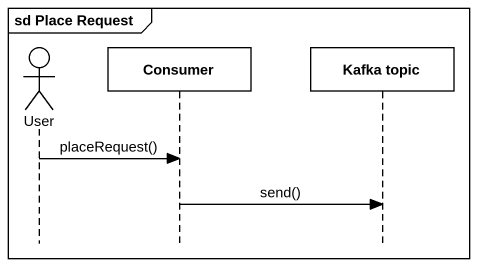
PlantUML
@startuml
mainframe sd Place Request
hide footbox
actor User
participant Consumer
participant "Kafka topic" as Kafka_topic

User -> Consumer : placeRequest()
Consumer -> Kafka_topic : send()
@enduml
